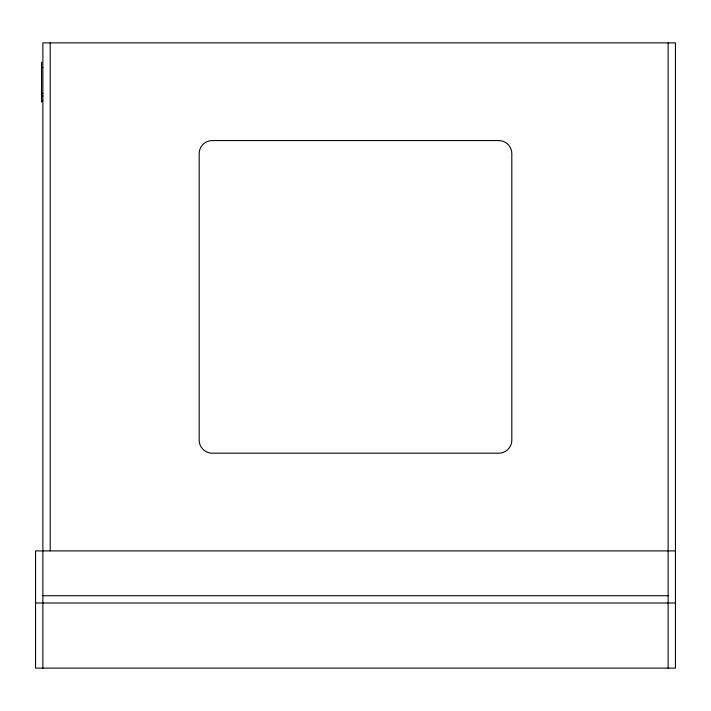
<?xml version="1.0" encoding="UTF-8"?>
<svg xmlns="http://www.w3.org/2000/svg" width="711" height="711" viewBox="0 0 711 711"><rect width="100%" height="100%" fill="white"/><g stroke="black" fill="none" stroke-linecap="round" stroke-linejoin="round"><path stroke-width="1.07" d="M41.576 67.465L42.873 67.465M41.576 93.354L42.873 93.354M41.576 96.038L42.873 96.038M41.576 100.775L42.873 100.775M675.45 550.892L35.55 550.892L35.55 668.127L675.45 668.127L675.45 42.873L42.873 42.873L42.873 668.127M42.873 595.729L668.127 595.729M35.55 602.99L675.45 602.99M668.127 42.873L668.127 668.127M50.205 42.873L50.205 550.892M41.576 62.115L41.576 102.082M498.784 140.574L212.216 140.574A13.029 13.029 0 0 0 199.187 153.594L199.187 440.171A13.029 13.029 0 0 0 212.216 453.191L498.784 453.191A13.029 13.029 0 0 0 511.813 440.171L511.813 153.594A13.029 13.029 0 0 0 498.784 140.574"/></g></svg>
